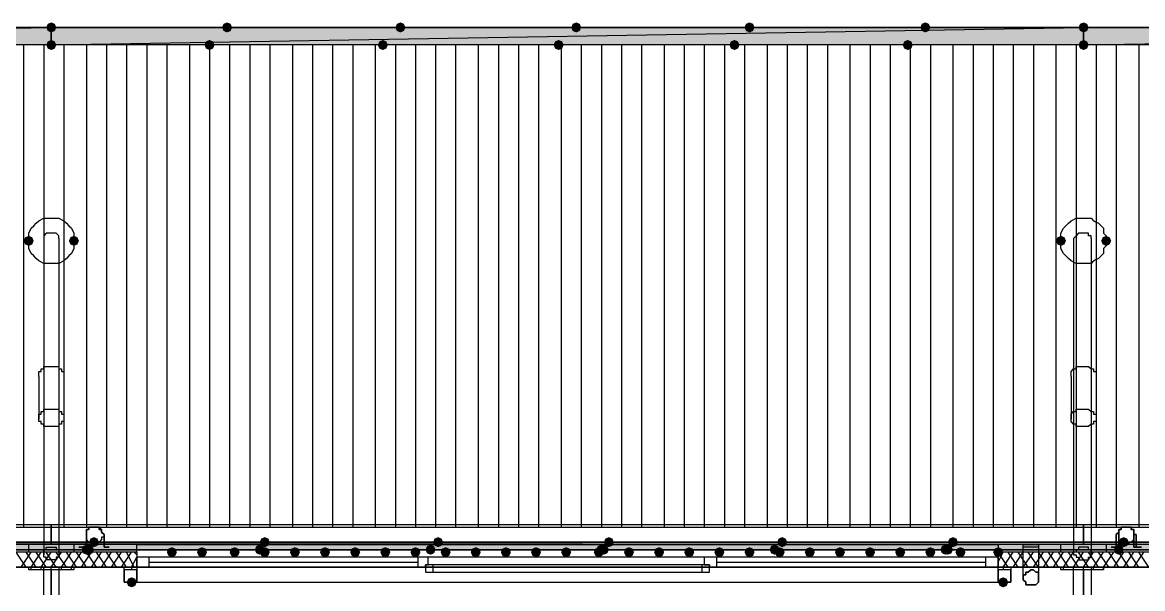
# Model space of a CAD drawing. Header units: millimetres. Extents: x 0 to 420, y 0 to 297.
# Drawn here: x 346.14 to 365.02, y 220.45 to 230 of the extents above; entities that cross this region are included whole.
import ezdxf

# ---------------------------------------------------------------- set-up
doc = ezdxf.new("R2010")
doc.units = ezdxf.units.MM
doc.layers.get('0').update_dxf_attribs({"linetype": 'CONTINUOUS'})

msp = doc.modelspace()

# ---------------------------------------------------------------- hatches: boundary and pattern name
at = {"true_color": 0x0000fe}
for points in [[(346.71, 229.912333), (346.685129, 229.852537), (346.625333, 229.827667), (346.565538, 229.852537), (346.540667, 229.912333), (346.565537, 229.972129), (346.625333, 229.997), (346.685129, 229.972129)], [(349.673333, 229.912333), (349.648462, 229.852537), (349.588667, 229.827667), (349.528871, 229.852537), (349.504, 229.912333), (349.528871, 229.972129), (349.588667, 229.997), (349.648462, 229.972129)], [(352.594333, 229.912333), (352.569462, 229.852537), (352.509667, 229.827667), (352.449871, 229.852537), (352.425, 229.912333), (352.449871, 229.972129), (352.509667, 229.997), (352.569462, 229.972129)], [(355.557667, 229.912333), (355.532796, 229.852537), (355.473, 229.827667), (355.413204, 229.852537), (355.388333, 229.912333), (355.413204, 229.972129), (355.473, 229.997), (355.532796, 229.972129)], [(358.478667, 229.912333), (358.453796, 229.852537), (358.394, 229.827667), (358.334204, 229.852537), (358.309333, 229.912333), (358.334204, 229.972129), (358.394, 229.997), (358.453796, 229.972129)], [(361.442, 229.912333), (361.417129, 229.852537), (361.357333, 229.827667), (361.297537, 229.852537), (361.272667, 229.912333), (361.297537, 229.972129), (361.357333, 229.997), (361.417129, 229.972129)], [(364.109, 229.912333), (364.084129, 229.852537), (364.024333, 229.827667), (363.964538, 229.852537), (363.939667, 229.912333), (363.964537, 229.972129), (364.024333, 229.997), (364.084129, 229.972129)], [(364.109, 229.912333), (364.084129, 229.852537), (364.024333, 229.827667), (363.964538, 229.852537), (363.939667, 229.912333), (363.964537, 229.972129), (364.024333, 229.997), (364.084129, 229.972129)], [(346.71, 229.616), (346.685129, 229.556204), (346.625333, 229.531333), (346.565538, 229.556204), (346.540667, 229.616), (346.565537, 229.675796), (346.625333, 229.700667), (346.685129, 229.675796)], [(349.377, 229.616), (349.352129, 229.556204), (349.292333, 229.531333), (349.232538, 229.556204), (349.207667, 229.616), (349.232537, 229.675796), (349.292333, 229.700667), (349.352129, 229.675796)], [(352.298, 229.616), (352.273129, 229.556204), (352.213333, 229.531333), (352.153537, 229.556204), (352.128667, 229.616), (352.153537, 229.675796), (352.213333, 229.700667), (352.273129, 229.675796)], [(355.261333, 229.616), (355.236463, 229.556204), (355.176667, 229.531333), (355.116871, 229.556204), (355.092, 229.616), (355.116871, 229.675796), (355.176667, 229.700667), (355.236462, 229.675796)], [(358.224667, 229.616), (358.199796, 229.556204), (358.14, 229.531333), (358.080204, 229.556204), (358.055333, 229.616), (358.080204, 229.675796), (358.14, 229.700667), (358.199796, 229.675796)], [(361.145667, 229.616), (361.120796, 229.556204), (361.061, 229.531333), (361.001204, 229.556204), (360.976333, 229.616), (361.001204, 229.675796), (361.061, 229.700667), (361.120796, 229.675796)], [(364.109, 229.616), (364.084129, 229.556204), (364.024333, 229.531333), (363.964538, 229.556204), (363.939667, 229.616), (363.964537, 229.675796), (364.024333, 229.700667), (364.084129, 229.675796)], [(347.429667, 221.234), (347.404796, 221.174204), (347.345, 221.149333), (347.285204, 221.174204), (347.260333, 221.234), (347.285204, 221.293796), (347.345, 221.318667), (347.404796, 221.293796)], [(350.308333, 221.234), (350.283462, 221.174204), (350.223667, 221.149333), (350.163871, 221.174204), (350.139, 221.234), (350.163871, 221.293796), (350.223667, 221.318667), (350.283462, 221.293796)], [(353.229333, 221.234), (353.204462, 221.174204), (353.144667, 221.149333), (353.084871, 221.174204), (353.06, 221.234), (353.084871, 221.293796), (353.144667, 221.318667), (353.204462, 221.293796)], [(356.108, 221.234), (356.083129, 221.174204), (356.023333, 221.149333), (355.963538, 221.174204), (355.938667, 221.234), (355.963537, 221.293796), (356.023333, 221.318667), (356.083129, 221.293796)], [(359.029, 221.234), (359.004129, 221.174204), (358.944333, 221.149333), (358.884537, 221.174204), (358.859667, 221.234), (358.884537, 221.293796), (358.944333, 221.318667), (359.004129, 221.293796)], [(361.907667, 221.234), (361.882796, 221.174204), (361.823, 221.149333), (361.763204, 221.174204), (361.738333, 221.234), (361.763204, 221.293796), (361.823, 221.318667), (361.882796, 221.293796)], [(364.786333, 221.234), (364.761462, 221.174204), (364.701667, 221.149333), (364.641871, 221.174204), (364.617, 221.234), (364.641871, 221.293796), (364.701667, 221.318667), (364.761462, 221.293796)], [(347.302667, 221.107), (347.277796, 221.047204), (347.218, 221.022333), (347.158204, 221.047204), (347.133333, 221.107), (347.158204, 221.166796), (347.218, 221.191667), (347.277796, 221.166796)], [(347.302667, 221.107), (347.277796, 221.047204), (347.218, 221.022333), (347.158204, 221.047204), (347.133333, 221.107), (347.158204, 221.166796), (347.218, 221.191667), (347.277796, 221.166796)], [(347.345, 221.107), (347.320129, 221.047204), (347.260333, 221.022333), (347.200538, 221.047204), (347.175667, 221.107), (347.200537, 221.166796), (347.260333, 221.191667), (347.320129, 221.166796)], [(350.223667, 221.107), (350.198796, 221.047204), (350.139, 221.022333), (350.079204, 221.047204), (350.054333, 221.107), (350.079204, 221.166796), (350.139, 221.191667), (350.198796, 221.166796)], [(350.223667, 221.107), (350.198796, 221.047204), (350.139, 221.022333), (350.079204, 221.047204), (350.054333, 221.107), (350.079204, 221.166796), (350.139, 221.191667), (350.198796, 221.166796)], [(350.223667, 221.107), (350.198796, 221.047204), (350.139, 221.022333), (350.079204, 221.047204), (350.054333, 221.107), (350.079204, 221.166796), (350.139, 221.191667), (350.198796, 221.166796)], [(353.102333, 221.107), (353.077462, 221.047204), (353.017667, 221.022333), (352.957871, 221.047204), (352.933, 221.107), (352.957871, 221.166796), (353.017667, 221.191667), (353.077462, 221.166796)], [(353.102333, 221.107), (353.077462, 221.047204), (353.017667, 221.022333), (352.957871, 221.047204), (352.933, 221.107), (352.957871, 221.166796), (353.017667, 221.191667), (353.077462, 221.166796)], [(353.102333, 221.107), (353.077462, 221.047204), (353.017667, 221.022333), (352.957871, 221.047204), (352.933, 221.107), (352.957871, 221.166796), (353.017667, 221.191667), (353.077462, 221.166796)], [(355.981, 221.107), (355.956129, 221.047204), (355.896333, 221.022333), (355.836537, 221.047204), (355.811667, 221.107), (355.836537, 221.166796), (355.896333, 221.191667), (355.956129, 221.166796)], [(356.023333, 221.107), (355.998462, 221.047204), (355.938667, 221.022333), (355.878871, 221.047204), (355.854, 221.107), (355.878871, 221.166796), (355.938667, 221.191667), (355.998462, 221.166796)], [(356.023333, 221.107), (355.998462, 221.047204), (355.938667, 221.022333), (355.878871, 221.047204), (355.854, 221.107), (355.878871, 221.166796), (355.938667, 221.191667), (355.998462, 221.166796)], [(358.902, 221.107), (358.877129, 221.047204), (358.817333, 221.022333), (358.757538, 221.047204), (358.732667, 221.107), (358.757537, 221.166796), (358.817333, 221.191667), (358.877129, 221.166796)], [(358.902, 221.107), (358.877129, 221.047204), (358.817333, 221.022333), (358.757538, 221.047204), (358.732667, 221.107), (358.757537, 221.166796), (358.817333, 221.191667), (358.877129, 221.166796)], [(358.902, 221.107), (358.877129, 221.047204), (358.817333, 221.022333), (358.757538, 221.047204), (358.732667, 221.107), (358.757537, 221.166796), (358.817333, 221.191667), (358.877129, 221.166796)], [(361.780667, 221.107), (361.755796, 221.047204), (361.696, 221.022333), (361.636204, 221.047204), (361.611333, 221.107), (361.636204, 221.166796), (361.696, 221.191667), (361.755796, 221.166796)], [(361.780667, 221.107), (361.755796, 221.047204), (361.696, 221.022333), (361.636204, 221.047204), (361.611333, 221.107), (361.636204, 221.166796), (361.696, 221.191667), (361.755796, 221.166796)], [(361.823, 221.107), (361.798129, 221.047204), (361.738333, 221.022333), (361.678537, 221.047204), (361.653667, 221.107), (361.678537, 221.166796), (361.738333, 221.191667), (361.798129, 221.166796)], [(364.701667, 221.107), (364.676796, 221.047204), (364.617, 221.022333), (364.557204, 221.047204), (364.532333, 221.107), (364.557204, 221.166796), (364.617, 221.191667), (364.676796, 221.166796)], [(364.701667, 221.107), (364.676796, 221.047204), (364.617, 221.022333), (364.557204, 221.047204), (364.532333, 221.107), (364.557204, 221.166796), (364.617, 221.191667), (364.676796, 221.166796)], [(364.701667, 221.107), (364.676796, 221.047204), (364.617, 221.022333), (364.557204, 221.047204), (364.532333, 221.107), (364.557204, 221.166796), (364.617, 221.191667), (364.676796, 221.166796)]]:
    msp.add_hatch(color=0, dxfattribs=at).paths.add_polyline_path(points, flags=0)
at = {"true_color": 0x000007}
h = msp.add_hatch(color=0, dxfattribs=at)
h.paths.add_polyline_path([(346.625333, 229.616), (329.226333, 229.616), (346.625333, 229.912333)], flags=0)
h.paths.add_polyline_path([(329.226333, 229.616), (346.625333, 229.912333), (329.226333, 229.912333)], flags=0)
h = msp.add_hatch(color=0, dxfattribs=at)
h.paths.add_polyline_path([(364.024333, 229.616), (346.625333, 229.616), (364.024333, 229.912333)], flags=0)
h.paths.add_polyline_path([(346.625333, 229.616), (364.024333, 229.912333), (346.625333, 229.912333)], flags=0)
h = msp.add_hatch(color=0, dxfattribs=at)
h.paths.add_polyline_path([(381.973667, 229.616), (364.024333, 229.616), (381.973667, 229.912333)], flags=0)
h.paths.add_polyline_path([(364.024333, 229.616), (381.973667, 229.912333), (364.024333, 229.912333)], flags=0)
for points in [[(346.329, 226.314), (346.304129, 226.254204), (346.244333, 226.229333), (346.184537, 226.254204), (346.159667, 226.314), (346.184537, 226.373796), (346.244333, 226.398667), (346.304129, 226.373796)], [(347.091, 226.314), (347.066129, 226.254204), (347.006333, 226.229333), (346.946537, 226.254204), (346.921667, 226.314), (346.946537, 226.373796), (347.006333, 226.398667), (347.066129, 226.373796)], [(363.728, 226.314), (363.703129, 226.254204), (363.643333, 226.229333), (363.583538, 226.254204), (363.558667, 226.314), (363.583537, 226.373796), (363.643333, 226.398667), (363.703129, 226.373796)], [(364.49, 226.314), (364.465129, 226.254204), (364.405333, 226.229333), (364.345537, 226.254204), (364.320667, 226.314), (364.345537, 226.373796), (364.405333, 226.398667), (364.465129, 226.373796)], [(348.742, 221.064667), (348.717129, 221.004871), (348.657333, 220.98), (348.597538, 221.004871), (348.572667, 221.064667), (348.597537, 221.124462), (348.657333, 221.149333), (348.717129, 221.124463)], [(349.25, 221.064667), (349.225129, 221.004871), (349.165333, 220.98), (349.105537, 221.004871), (349.080667, 221.064667), (349.105537, 221.124462), (349.165333, 221.149333), (349.225129, 221.124463)], [(349.800333, 221.064667), (349.775463, 221.004871), (349.715667, 220.98), (349.655871, 221.004871), (349.631, 221.064667), (349.655871, 221.124462), (349.715667, 221.149333), (349.775462, 221.124463)], [(350.308333, 221.064667), (350.283462, 221.004871), (350.223667, 220.98), (350.163871, 221.004871), (350.139, 221.064667), (350.163871, 221.124462), (350.223667, 221.149333), (350.283462, 221.124463)], [(350.816333, 221.064667), (350.791462, 221.004871), (350.731667, 220.98), (350.671871, 221.004871), (350.647, 221.064667), (350.671871, 221.124462), (350.731667, 221.149333), (350.791462, 221.124463)], [(351.324333, 221.064667), (351.299462, 221.004871), (351.239667, 220.98), (351.179871, 221.004871), (351.155, 221.064667), (351.179871, 221.124462), (351.239667, 221.149333), (351.299462, 221.124463)], [(351.832333, 221.064667), (351.807462, 221.004871), (351.747667, 220.98), (351.687871, 221.004871), (351.663, 221.064667), (351.687871, 221.124462), (351.747667, 221.149333), (351.807462, 221.124463)], [(352.340333, 221.064667), (352.315462, 221.004871), (352.255667, 220.98), (352.195871, 221.004871), (352.171, 221.064667), (352.195871, 221.124462), (352.255667, 221.149333), (352.315462, 221.124463)], [(352.848333, 221.064667), (352.823463, 221.004871), (352.763667, 220.98), (352.703871, 221.004871), (352.679, 221.064667), (352.703871, 221.124462), (352.763667, 221.149333), (352.823462, 221.124463)], [(353.356333, 221.064667), (353.331462, 221.004871), (353.271667, 220.98), (353.211871, 221.004871), (353.187, 221.064667), (353.211871, 221.124462), (353.271667, 221.149333), (353.331462, 221.124463)], [(353.864333, 221.064667), (353.839462, 221.004871), (353.779667, 220.98), (353.719871, 221.004871), (353.695, 221.064667), (353.719871, 221.124462), (353.779667, 221.149333), (353.839462, 221.124463)], [(354.372333, 221.064667), (354.347462, 221.004871), (354.287667, 220.98), (354.227871, 221.004871), (354.203, 221.064667), (354.227871, 221.124462), (354.287667, 221.149333), (354.347462, 221.124463)], [(354.880333, 221.064667), (354.855462, 221.004871), (354.795667, 220.98), (354.735871, 221.004871), (354.711, 221.064667), (354.735871, 221.124462), (354.795667, 221.149333), (354.855462, 221.124463)], [(355.388333, 221.064667), (355.363462, 221.004871), (355.303667, 220.98), (355.243871, 221.004871), (355.219, 221.064667), (355.243871, 221.124462), (355.303667, 221.149333), (355.363462, 221.124463)], [(355.938667, 221.064667), (355.913796, 221.004871), (355.854, 220.98), (355.794204, 221.004871), (355.769333, 221.064667), (355.794204, 221.124462), (355.854, 221.149333), (355.913796, 221.124463)], [(356.446667, 221.064667), (356.421796, 221.004871), (356.362, 220.98), (356.302204, 221.004871), (356.277333, 221.064667), (356.302204, 221.124462), (356.362, 221.149333), (356.421796, 221.124463)], [(356.954667, 221.064667), (356.929796, 221.004871), (356.87, 220.98), (356.810204, 221.004871), (356.785333, 221.064667), (356.810204, 221.124462), (356.87, 221.149333), (356.929796, 221.124463)], [(357.462667, 221.064667), (357.437796, 221.004871), (357.378, 220.98), (357.318204, 221.004871), (357.293333, 221.064667), (357.318204, 221.124462), (357.378, 221.149333), (357.437796, 221.124463)], [(357.970667, 221.064667), (357.945796, 221.004871), (357.886, 220.98), (357.826204, 221.004871), (357.801333, 221.064667), (357.826204, 221.124462), (357.886, 221.149333), (357.945796, 221.124463)], [(358.478667, 221.064667), (358.453796, 221.004871), (358.394, 220.98), (358.334204, 221.004871), (358.309333, 221.064667), (358.334204, 221.124462), (358.394, 221.149333), (358.453796, 221.124463)], [(358.986667, 221.064667), (358.961796, 221.004871), (358.902, 220.98), (358.842204, 221.004871), (358.817333, 221.064667), (358.842204, 221.124462), (358.902, 221.149333), (358.961796, 221.124463)], [(359.494667, 221.064667), (359.469796, 221.004871), (359.41, 220.98), (359.350204, 221.004871), (359.325333, 221.064667), (359.350204, 221.124462), (359.41, 221.149333), (359.469796, 221.124463)], [(360.002667, 221.064667), (359.977796, 221.004871), (359.918, 220.98), (359.858204, 221.004871), (359.833333, 221.064667), (359.858204, 221.124462), (359.918, 221.149333), (359.977796, 221.124463)], [(360.510667, 221.064667), (360.485796, 221.004871), (360.426, 220.98), (360.366204, 221.004871), (360.341333, 221.064667), (360.366204, 221.124462), (360.426, 221.149333), (360.485796, 221.124463)], [(361.018667, 221.064667), (360.993796, 221.004871), (360.934, 220.98), (360.874204, 221.004871), (360.849333, 221.064667), (360.874204, 221.124462), (360.934, 221.149333), (360.993796, 221.124463)], [(361.526667, 221.064667), (361.501796, 221.004871), (361.442, 220.98), (361.382204, 221.004871), (361.357333, 221.064667), (361.382204, 221.124462), (361.442, 221.149333), (361.501796, 221.124463)], [(362.034667, 221.064667), (362.009796, 221.004871), (361.95, 220.98), (361.890204, 221.004871), (361.865333, 221.064667), (361.890204, 221.124462), (361.95, 221.149333), (362.009796, 221.124463)], [(362.669667, 221.064667), (362.644796, 221.004871), (362.585, 220.98), (362.525204, 221.004871), (362.500333, 221.064667), (362.525204, 221.124462), (362.585, 221.149333), (362.644796, 221.124463)], [(348.064667, 220.556667), (348.039796, 220.496871), (347.98, 220.472), (347.920204, 220.496871), (347.895333, 220.556667), (347.920204, 220.616462), (347.98, 220.641333), (348.039796, 220.616463)], [(362.754333, 220.556667), (362.729462, 220.496871), (362.669667, 220.472), (362.609871, 220.496871), (362.585, 220.556667), (362.609871, 220.616462), (362.669667, 220.641333), (362.729462, 220.616463)]]:
    msp.add_hatch(color=0, dxfattribs=at).paths.add_polyline_path(points, flags=0)
h = msp.add_hatch(color=0, dxfattribs=at)
h.paths.add_polyline_path([(119.972667, 221.234), (381.973667, 221.234), (119.972667, 221.107)], flags=0)
h.paths.add_polyline_path([(381.973667, 221.234), (119.972667, 221.107), (381.973667, 221.107)], flags=0)

# ---------------------------------------------------------------- linework, layer by layer
at = {"color": 0, "true_color": 0x000007}
for points in [[(364.024333, 229.912333), (364.024333, 229.616), (346.625333, 229.616), (346.625333, 229.912333), (346.625333, 229.616), (329.226333, 229.616), (329.226333, 229.912333), (311.869667, 229.912333), (311.869667, 229.616), (329.226333, 229.616), (329.226333, 229.912333), (346.625333, 229.912333)], [(346.625333, 229.616), (329.226333, 229.616), (346.625333, 229.912333)], [(329.226333, 229.616), (346.625333, 229.912333), (329.226333, 229.912333)], [(364.024333, 229.616), (346.625333, 229.616), (364.024333, 229.912333)], [(346.625333, 229.616), (364.024333, 229.912333), (346.625333, 229.912333)], [(358.182333, 229.912333), (353.610333, 229.912333)], [(381.973667, 229.616), (364.024333, 229.616), (381.973667, 229.912333)], [(364.024333, 229.616), (381.973667, 229.912333), (364.024333, 229.912333)], [(382.27, 229.616), (382.27, 221.107), (381.973667, 221.107), (381.973667, 229.616), (364.024333, 229.616), (364.024333, 229.912333), (382.27, 229.912333)], [(381.973667, 229.065667), (381.973667, 229.616), (119.972667, 229.616), (119.972667, 229.065667), (119.972667, 222.080667), (119.972667, 221.488), (381.973667, 221.488), (381.973667, 222.080667)], [(346.71, 225.933), (346.625333, 225.933), (346.540667, 225.933), (346.498333, 225.933), (346.413667, 225.975333), (346.371333, 226.017667), (346.329, 226.06), (346.286667, 226.102333), (346.244333, 226.187), (346.244333, 226.229333), (346.244333, 226.314), (346.244333, 226.398667), (346.244333, 226.441), (346.286667, 226.525667), (346.329, 226.568), (346.371333, 226.610333), (346.413667, 226.652667), (346.498333, 226.695), (346.540667, 226.695), (346.625333, 226.695), (346.71, 226.695), (346.752333, 226.695), (346.837, 226.652667), (346.879333, 226.610333), (346.921667, 226.568), (346.964, 226.525667), (347.006333, 226.441), (347.006333, 226.398667), (347.006333, 226.314), (347.006333, 226.229333), (347.006333, 226.187), (346.964, 226.102333), (346.921667, 226.06), (346.879333, 226.017667), (346.837, 225.975333), (346.752333, 225.933)], [(364.066667, 225.933), (364.024333, 225.933), (363.939667, 225.933), (363.897333, 225.933), (363.812667, 225.975333), (363.770333, 226.017667), (363.728, 226.06), (363.685667, 226.102333), (363.643333, 226.187), (363.643333, 226.229333), (363.643333, 226.314), (363.643333, 226.398667), (363.643333, 226.441), (363.685667, 226.525667), (363.728, 226.568), (363.770333, 226.610333), (363.812667, 226.652667), (363.897333, 226.695), (363.939667, 226.695), (364.024333, 226.695), (364.066667, 226.695), (364.151333, 226.695), (364.193667, 226.652667), (364.278333, 226.610333), (364.320667, 226.568), (364.363, 226.525667), (364.363, 226.441), (364.405333, 226.398667), (364.405333, 226.314), (364.405333, 226.229333), (364.363, 226.187), (364.363, 226.102333), (364.320667, 226.06), (364.278333, 226.017667), (364.193667, 225.975333), (364.151333, 225.933)], [(346.667667, 223.181333), (346.625333, 223.181333), (346.583, 223.181333), (346.540667, 223.181333), (346.498333, 223.181333), (346.498333, 223.223667), (346.456, 223.223667), (346.456, 223.266), (346.413667, 223.266), (346.413667, 223.308333), (346.413667, 223.350667), (346.413667, 223.393), (346.456, 223.393), (346.456, 223.435333), (346.498333, 223.435333), (346.498333, 223.477667), (346.540667, 223.477667), (346.583, 223.477667), (346.625333, 223.477667), (346.667667, 223.477667), (346.71, 223.477667), (346.752333, 223.477667), (346.752333, 223.435333), (346.794667, 223.435333), (346.794667, 223.393), (346.837, 223.393), (346.837, 223.350667), (346.837, 223.308333), (346.837, 223.266), (346.794667, 223.266), (346.794667, 223.223667), (346.752333, 223.223667), (346.752333, 223.181333), (346.71, 223.181333)], [(364.066667, 223.181333), (364.024333, 223.181333), (363.982, 223.181333), (363.939667, 223.181333), (363.897333, 223.181333), (363.897333, 223.223667), (363.855, 223.223667), (363.812667, 223.266), (363.812667, 223.308333), (363.812667, 223.350667), (363.812667, 223.393), (363.855, 223.435333), (363.897333, 223.435333), (363.897333, 223.477667), (363.939667, 223.477667), (363.982, 223.477667), (364.024333, 223.477667), (364.066667, 223.477667), (364.109, 223.477667), (364.151333, 223.435333), (364.193667, 223.435333), (364.193667, 223.393), (364.236, 223.393), (364.236, 223.350667), (364.236, 223.308333), (364.236, 223.266), (364.193667, 223.266), (364.193667, 223.223667), (364.151333, 223.223667), (364.109, 223.181333)], [(346.625333, 221.191667), (329.226333, 221.191667), (329.226333, 221.530333), (346.625333, 221.530333)], [(364.024333, 221.191667), (346.625333, 221.191667), (346.625333, 221.530333), (364.024333, 221.530333)], [(347.091, 221.149333), (347.218, 221.149333), (347.218, 221.361), (347.218, 221.403333), (347.218, 221.445667), (347.260333, 221.445667), (347.260333, 221.488), (347.302667, 221.488), (347.345, 221.488), (347.387333, 221.488), (347.429667, 221.488), (347.472, 221.445667), (347.472, 221.403333), (347.514333, 221.361), (347.514333, 221.149333), (347.599, 221.149333), (347.514333, 221.149333), (347.514333, 221.361), (347.472, 221.403333), (347.472, 221.445667), (347.429667, 221.445667), (347.429667, 221.488), (347.387333, 221.488), (347.345, 221.488), (347.302667, 221.488), (347.260333, 221.488), (347.260333, 221.445667), (347.218, 221.445667), (347.218, 221.403333), (347.218, 221.361), (347.218, 221.149333), (347.091, 221.149333), (347.218, 221.149333), (347.218, 221.361), (347.218, 221.403333), (347.218, 221.445667), (347.260333, 221.445667), (347.260333, 221.488), (347.302667, 221.488), (347.345, 221.488), (347.387333, 221.488), (347.429667, 221.488), (347.472, 221.445667), (347.472, 221.403333), (347.514333, 221.361), (347.514333, 221.149333), (347.599, 221.149333), (347.514333, 221.149333), (347.514333, 221.361), (347.472, 221.403333), (347.472, 221.445667), (347.429667, 221.445667), (347.429667, 221.488), (347.387333, 221.488), (347.345, 221.488), (347.302667, 221.488), (347.260333, 221.488), (347.260333, 221.445667), (347.218, 221.445667), (347.218, 221.403333), (347.218, 221.361), (347.218, 221.149333), (347.091, 221.149333), (347.218, 221.149333), (347.218, 221.361), (347.218, 221.403333), (347.218, 221.445667), (347.260333, 221.445667), (347.260333, 221.488), (347.302667, 221.488), (347.345, 221.488), (347.387333, 221.488), (347.429667, 221.488), (347.429667, 221.445667), (347.472, 221.445667), (347.472, 221.403333), (347.514333, 221.361), (347.514333, 221.149333), (347.599, 221.149333), (347.514333, 221.149333), (347.514333, 221.361), (347.472, 221.403333), (347.472, 221.445667), (347.429667, 221.488), (347.387333, 221.488), (347.345, 221.488), (347.302667, 221.488), (347.260333, 221.488), (347.260333, 221.445667), (347.218, 221.445667), (347.218, 221.403333), (347.218, 221.361), (347.218, 221.149333)], [(347.514333, 221.361), (347.514333, 221.318667), (347.472, 221.318667), (347.472, 221.276333), (347.429667, 221.234), (347.387333, 221.191667), (347.345, 221.191667), (347.302667, 221.191667), (347.302667, 221.234), (347.260333, 221.234), (347.218, 221.276333), (347.218, 221.318667), (347.218, 221.361), (347.218, 221.403333), (347.218, 221.445667), (347.260333, 221.445667), (347.260333, 221.488), (347.302667, 221.488), (347.345, 221.488), (347.387333, 221.488), (347.429667, 221.488), (347.429667, 221.445667), (347.472, 221.445667), (347.472, 221.403333)], [(347.218, 221.361), (347.218, 221.403333), (347.218, 221.445667), (347.260333, 221.445667), (347.260333, 221.488), (347.302667, 221.488), (347.345, 221.488), (347.387333, 221.488), (347.429667, 221.488), (347.429667, 221.445667), (347.472, 221.445667), (347.472, 221.403333), (347.514333, 221.361), (347.514333, 221.318667), (347.472, 221.318667), (347.472, 221.276333), (347.429667, 221.234), (347.387333, 221.191667), (347.345, 221.191667), (347.302667, 221.191667), (347.302667, 221.234), (347.260333, 221.234), (347.218, 221.276333), (347.218, 221.318667)], [(381.973667, 221.191667), (364.024333, 221.191667), (364.024333, 221.530333), (381.973667, 221.530333)], [(364.49, 221.149333), (364.574667, 221.149333), (364.574667, 221.361), (364.617, 221.403333), (364.617, 221.445667), (364.659333, 221.445667), (364.659333, 221.488), (364.701667, 221.488), (364.744, 221.488), (364.786333, 221.488), (364.828667, 221.488), (364.828667, 221.445667), (364.871, 221.445667), (364.871, 221.403333), (364.871, 221.361), (364.913333, 221.361), (364.913333, 221.149333), (364.998, 221.149333), (364.871, 221.149333), (364.871, 221.361), (364.871, 221.403333), (364.871, 221.445667), (364.828667, 221.445667), (364.828667, 221.488), (364.786333, 221.488), (364.744, 221.488), (364.701667, 221.488), (364.659333, 221.488), (364.659333, 221.445667), (364.617, 221.445667), (364.617, 221.403333), (364.617, 221.361), (364.617, 221.149333), (364.49, 221.149333), (364.574667, 221.149333), (364.574667, 221.361), (364.617, 221.403333), (364.617, 221.445667), (364.659333, 221.445667), (364.659333, 221.488), (364.701667, 221.488), (364.744, 221.488), (364.786333, 221.488), (364.828667, 221.488), (364.828667, 221.445667), (364.871, 221.445667), (364.871, 221.403333), (364.871, 221.361), (364.913333, 221.361), (364.913333, 221.149333), (364.998, 221.149333), (364.871, 221.149333), (364.871, 221.361), (364.871, 221.403333), (364.871, 221.445667), (364.828667, 221.445667), (364.828667, 221.488), (364.786333, 221.488), (364.744, 221.488), (364.701667, 221.488), (364.659333, 221.488), (364.659333, 221.445667), (364.617, 221.445667), (364.617, 221.403333), (364.617, 221.361), (364.617, 221.149333), (364.49, 221.149333), (364.617, 221.149333), (364.617, 221.361), (364.617, 221.403333), (364.617, 221.445667), (364.659333, 221.445667), (364.659333, 221.488), (364.701667, 221.488), (364.744, 221.488), (364.786333, 221.488), (364.828667, 221.488), (364.828667, 221.445667), (364.871, 221.445667), (364.871, 221.403333), (364.871, 221.361), (364.871, 221.149333), (364.998, 221.149333), (364.913333, 221.149333), (364.913333, 221.361), (364.871, 221.361), (364.871, 221.403333), (364.871, 221.445667), (364.828667, 221.445667), (364.828667, 221.488), (364.786333, 221.488), (364.744, 221.488), (364.701667, 221.488), (364.659333, 221.488), (364.659333, 221.445667), (364.617, 221.445667), (364.617, 221.403333), (364.574667, 221.361), (364.574667, 221.149333)], [(364.871, 221.361), (364.871, 221.318667), (364.871, 221.276333), (364.828667, 221.234), (364.786333, 221.234), (364.786333, 221.191667), (364.744, 221.191667), (364.701667, 221.191667), (364.701667, 221.234), (364.659333, 221.234), (364.617, 221.276333), (364.617, 221.318667), (364.617, 221.361), (364.617, 221.403333), (364.617, 221.445667), (364.659333, 221.445667), (364.659333, 221.488), (364.701667, 221.488), (364.744, 221.488), (364.786333, 221.488), (364.828667, 221.488), (364.828667, 221.445667), (364.871, 221.445667), (364.871, 221.403333)], [(364.617, 221.361), (364.617, 221.403333), (364.617, 221.445667), (364.659333, 221.445667), (364.659333, 221.488), (364.701667, 221.488), (364.744, 221.488), (364.786333, 221.488), (364.828667, 221.488), (364.828667, 221.445667), (364.871, 221.445667), (364.871, 221.403333), (364.871, 221.361), (364.871, 221.318667), (364.871, 221.276333), (364.828667, 221.234), (364.786333, 221.234), (364.786333, 221.191667), (364.744, 221.191667), (364.701667, 221.191667), (364.701667, 221.234), (364.659333, 221.234), (364.617, 221.276333), (364.617, 221.318667)], [(119.972667, 221.234), (381.973667, 221.234), (119.972667, 221.107)], [(381.973667, 221.234), (119.972667, 221.107), (381.973667, 221.107)], [(119.972667, 221.234), (119.972667, 221.107), (381.973667, 221.107), (381.973667, 221.234)], [(346.667667, 220.937667), (346.625333, 220.937667), (346.583, 220.937667), (346.540667, 220.937667), (346.540667, 220.98), (346.498333, 220.98), (346.498333, 221.022333), (346.498333, 221.064667), (346.498333, 221.107), (346.540667, 221.107), (346.540667, 221.149333), (346.583, 221.149333), (346.625333, 221.149333), (346.667667, 221.149333), (346.71, 221.149333), (346.71, 221.107), (346.752333, 221.107), (346.752333, 221.064667), (346.752333, 221.022333), (346.752333, 220.98), (346.71, 220.98), (346.71, 220.937667)], [(363.008333, 221.191667), (363.050667, 221.191667), (363.093, 221.191667), (363.135333, 221.191667), (363.177667, 221.191667), (363.22, 221.191667), (363.262333, 221.191667), (363.262333, 221.149333), (363.22, 221.149333), (363.177667, 221.149333), (363.135333, 221.149333), (363.093, 221.149333), (363.050667, 221.149333), (363.008333, 221.149333)], [(364.024333, 220.937667), (364.066667, 220.937667), (364.109, 220.937667), (364.109, 220.98), (364.151333, 220.98), (364.151333, 221.022333), (364.151333, 221.064667), (364.151333, 221.107), (364.109, 221.107), (364.109, 221.149333), (364.066667, 221.149333), (364.024333, 221.149333), (363.982, 221.149333), (363.939667, 221.149333), (363.939667, 221.107), (363.897333, 221.107), (363.897333, 221.064667), (363.855, 221.064667), (363.855, 221.022333), (363.897333, 221.022333), (363.897333, 220.98), (363.939667, 220.98), (363.939667, 220.937667), (363.982, 220.937667)], [(348.064667, 220.810667), (348.064667, 220.98)], [(362.585, 220.810667), (362.585, 220.98)], [(393.361333, 220.810667), (259.291667, 220.810667), (259.291667, 189.780333), (242.612333, 189.780333), (242.612333, 220.810667), (108.585, 220.810667), (108.585, 104.14), (242.654667, 104.14), (242.654667, 135.128), (259.291667, 135.128), (259.291667, 104.14), (393.361333, 104.14)], [(347.006333, 220.048667), (346.244333, 220.048667), (346.244333, 220.091), (346.625333, 220.091), (346.625333, 220.768333), (346.244333, 220.768333), (346.244333, 220.810667), (347.006333, 220.810667), (347.006333, 220.768333), (346.625333, 220.768333), (346.625333, 220.091), (347.006333, 220.091)], [(347.853, 220.810667), (348.064667, 220.810667), (348.064667, 220.556667), (347.853, 220.556667)], [(347.853, 220.768333), (347.853, 220.556667), (348.064667, 220.556667), (348.064667, 220.768333)], [(352.933, 220.726), (353.06, 220.726), (353.06, 220.853), (352.933, 220.853)], [(357.716667, 220.853), (357.589667, 220.853), (357.589667, 220.726), (357.716667, 220.726)], [(362.585, 220.810667), (362.796667, 220.810667), (362.796667, 220.556667), (362.585, 220.556667)], [(362.585, 220.768333), (362.585, 220.556667), (362.796667, 220.556667), (362.796667, 220.768333)], [(363.008333, 220.641333), (363.008333, 220.599), (363.050667, 220.556667), (363.050667, 220.514333), (363.093, 220.514333), (363.135333, 220.514333), (363.177667, 220.514333), (363.22, 220.514333), (363.262333, 220.556667), (363.262333, 220.599), (363.262333, 220.641333), (363.262333, 220.683667), (363.262333, 220.726), (363.22, 220.726), (363.177667, 220.768333), (363.135333, 220.768333), (363.093, 220.726), (363.050667, 220.726), (363.050667, 220.683667), (363.008333, 220.683667), (363.008333, 220.641333), (363.008333, 220.683667), (363.050667, 220.683667), (363.050667, 220.726), (363.093, 220.726), (363.135333, 220.768333), (363.177667, 220.768333), (363.22, 220.726), (363.262333, 220.726), (363.262333, 220.683667), (363.262333, 220.641333), (363.262333, 220.599), (363.262333, 220.556667), (363.22, 220.514333), (363.177667, 220.514333), (363.135333, 220.514333), (363.093, 220.514333), (363.050667, 220.514333), (363.050667, 220.556667), (363.008333, 220.599)], [(363.262333, 220.641333), (363.262333, 220.599), (363.262333, 220.556667), (363.22, 220.514333), (363.177667, 220.514333), (363.135333, 220.514333), (363.093, 220.514333), (363.050667, 220.514333), (363.050667, 220.556667), (363.008333, 220.599), (363.008333, 220.641333), (363.008333, 220.683667), (363.050667, 220.683667), (363.050667, 220.726), (363.093, 220.726), (363.135333, 220.768333), (363.177667, 220.768333), (363.22, 220.726), (363.262333, 220.726), (363.262333, 220.683667)], [(364.363, 220.048667), (363.643333, 220.048667), (363.643333, 220.091), (364.024333, 220.091), (364.024333, 220.768333), (363.643333, 220.768333), (363.643333, 220.810667), (364.363, 220.810667), (364.363, 220.768333), (364.024333, 220.768333), (364.024333, 220.091), (364.363, 220.091)]]:
    msp.add_lwpolyline(points, close=True, dxfattribs=at)
for points in [[(346.625333, 229.912333), (329.226333, 229.912333)], [(364.024333, 229.912333), (346.625333, 229.912333)], [(353.610333, 229.912333), (358.182333, 229.912333)], [(381.973667, 229.912333), (364.024333, 229.912333)], [(346.244333, 226.314), (346.244333, 226.398667), (346.244333, 226.441), (346.286667, 226.525667), (346.329, 226.568), (346.371333, 226.610333), (346.413667, 226.652667), (346.498333, 226.695), (346.540667, 226.695), (346.625333, 226.695), (346.71, 226.695), (346.752333, 226.695), (346.837, 226.652667), (346.879333, 226.610333), (346.921667, 226.568), (346.964, 226.525667), (347.006333, 226.441), (347.006333, 226.398667), (347.006333, 226.314)], [(363.643333, 226.314), (363.643333, 226.398667), (363.643333, 226.441), (363.685667, 226.525667), (363.728, 226.568), (363.770333, 226.610333), (363.812667, 226.652667), (363.897333, 226.695), (363.939667, 226.695), (364.024333, 226.695), (364.066667, 226.695), (364.151333, 226.695), (364.193667, 226.652667), (364.278333, 226.610333), (364.320667, 226.568), (364.363, 226.525667), (364.363, 226.441), (364.405333, 226.398667), (364.405333, 226.314)], [(346.752333, 226.356333), (346.752333, 226.398667), (346.71, 226.441), (346.667667, 226.441), (346.625333, 226.441), (346.583, 226.441), (346.540667, 226.441), (346.498333, 226.398667), (346.498333, 226.356333)], [(364.151333, 226.356333), (364.151333, 226.398667), (364.109, 226.398667), (364.109, 226.441), (364.066667, 226.441), (364.024333, 226.441), (363.982, 226.441), (363.939667, 226.441), (363.897333, 226.398667), (363.855, 226.356333)], [(346.498333, 226.356333), (346.498333, 221.022333)], [(346.752333, 226.356333), (346.752333, 221.022333)], [(363.855, 226.356333), (363.855, 221.022333)], [(364.151333, 226.356333), (364.151333, 221.022333)], [(346.413667, 224.028), (346.413667, 224.070333), (346.413667, 224.112667), (346.456, 224.112667), (346.456, 224.155), (346.498333, 224.155), (346.498333, 224.197333), (346.540667, 224.197333), (346.583, 224.197333), (346.625333, 224.197333), (346.667667, 224.197333), (346.71, 224.197333), (346.752333, 224.197333), (346.752333, 224.155), (346.794667, 224.155), (346.794667, 224.112667), (346.837, 224.112667), (346.837, 224.070333), (346.837, 224.028)], [(363.812667, 224.028), (363.812667, 224.070333), (363.812667, 224.112667), (363.855, 224.155), (363.897333, 224.155), (363.897333, 224.197333), (363.939667, 224.197333), (363.982, 224.197333), (364.024333, 224.197333), (364.066667, 224.197333), (364.109, 224.197333), (364.151333, 224.155), (364.193667, 224.155), (364.193667, 224.112667), (364.236, 224.112667), (364.236, 224.070333), (364.236, 224.028)], [(346.413667, 224.028), (346.413667, 223.308333)], [(346.837, 224.028), (346.837, 223.308333)], [(363.812667, 224.028), (363.812667, 223.308333)], [(364.236, 224.028), (364.236, 223.308333)], [(119.972667, 221.107), (381.973667, 221.107), (119.972667, 221.107), (381.973667, 221.107)], [(119.972667, 221.107), (381.973667, 221.107)], [(119.972667, 221.107), (381.973667, 221.107)], [(347.006333, 221.191667), (346.964, 221.191667), (346.921667, 221.191667), (346.879333, 221.191667), (346.837, 221.191667), (346.752333, 221.191667), (346.71, 221.191667), (346.625333, 221.191667), (346.540667, 221.191667), (346.498333, 221.191667), (346.413667, 221.191667), (346.371333, 221.191667), (346.329, 221.191667), (346.286667, 221.191667), (346.244333, 221.191667)], [(347.006333, 221.191667), (347.006333, 221.064667), (346.964, 221.064667), (346.921667, 221.064667), (346.879333, 221.064667), (346.837, 221.064667), (346.752333, 221.064667), (346.71, 221.064667), (346.625333, 221.064667), (346.540667, 221.064667), (346.498333, 221.064667), (346.413667, 221.064667), (346.371333, 221.064667), (346.329, 221.064667), (346.286667, 221.064667), (346.244333, 221.064667), (346.244333, 221.191667)], [(348.064667, 221.064667), (348.064667, 221.191667), (362.585, 221.191667), (362.585, 221.064667)], [(363.008333, 220.641333), (363.008333, 221.191667)], [(363.262333, 221.191667), (363.262333, 220.641333)], [(364.405333, 221.191667), (364.363, 221.191667), (364.320667, 221.191667), (364.278333, 221.191667), (364.193667, 221.191667), (364.151333, 221.191667), (364.066667, 221.191667), (364.024333, 221.191667), (363.939667, 221.191667), (363.897333, 221.191667), (363.812667, 221.191667), (363.770333, 221.191667), (363.728, 221.191667), (363.685667, 221.191667), (363.643333, 221.191667)], [(364.405333, 221.191667), (364.405333, 221.064667), (364.363, 221.064667), (364.320667, 221.064667), (364.278333, 221.064667), (364.193667, 221.064667), (364.151333, 221.064667), (364.066667, 221.064667), (364.024333, 221.064667), (363.939667, 221.064667), (363.897333, 221.064667), (363.812667, 221.064667), (363.770333, 221.064667), (363.728, 221.064667), (363.685667, 221.064667), (363.643333, 221.064667), (363.643333, 221.191667)], [(348.064667, 221.064667), (345.186, 221.064667)], [(346.202, 220.810667), (346.032667, 221.064667)], [(346.117333, 220.810667), (346.286667, 221.064667)], [(346.371333, 220.810667), (346.202, 221.064667)], [(346.286667, 220.810667), (346.456, 221.064667)], [(346.540667, 220.810667), (346.371333, 221.064667)], [(346.456, 220.810667), (346.625333, 221.064667)], [(346.71, 220.810667), (346.540667, 221.064667)], [(346.625333, 220.810667), (346.794667, 221.064667)], [(346.879333, 220.810667), (346.71, 221.064667)], [(346.794667, 220.810667), (346.964, 221.064667)], [(347.048667, 220.810667), (346.879333, 221.064667)], [(346.964, 220.810667), (347.133333, 221.064667)], [(347.218, 220.810667), (347.048667, 221.064667)], [(347.133333, 220.810667), (347.302667, 221.064667)], [(347.387333, 220.810667), (347.218, 221.064667)], [(347.302667, 220.810667), (347.472, 221.064667)], [(347.556667, 220.810667), (347.387333, 221.064667)], [(347.472, 220.810667), (347.641333, 221.064667)], [(347.726, 220.810667), (347.556667, 221.064667)], [(347.641333, 220.810667), (347.810667, 221.064667)], [(347.895333, 220.810667), (347.726, 221.064667)], [(347.810667, 220.810667), (347.98, 221.064667)], [(348.022333, 220.810667), (347.895333, 221.064667)], [(347.98, 220.810667), (348.064667, 220.98)], [(348.064667, 221.022333), (348.022333, 221.064667)], [(348.064667, 221.064667), (348.064667, 220.98), (348.064667, 220.810667)], [(348.064667, 221.064667), (348.064667, 220.98)], [(348.064667, 220.810667), (348.276333, 220.810667), (348.276333, 220.98), (348.064667, 220.98)], [(352.806, 220.98), (348.276333, 220.98)], [(352.890667, 220.98), (352.806, 220.98), (352.806, 220.810667), (352.890667, 220.810667)], [(352.890667, 220.810667), (352.933, 220.810667), (352.933, 220.853), (352.975333, 220.853), (352.975333, 220.98), (352.890667, 220.98)], [(357.632, 220.98), (352.975333, 220.98)], [(357.759, 220.98), (357.632, 220.98), (357.632, 220.853), (357.716667, 220.853), (357.716667, 220.810667), (357.759, 220.810667)], [(357.759, 220.810667), (357.843667, 220.810667), (357.843667, 220.98), (357.759, 220.98)], [(362.373333, 220.98), (357.843667, 220.98)], [(362.585, 220.98), (362.373333, 220.98), (362.373333, 220.810667), (362.585, 220.810667)], [(362.585, 220.895333), (362.669667, 221.064667)], [(362.754333, 220.810667), (362.585, 221.064667)], [(362.585, 221.064667), (362.585, 220.98), (362.585, 220.810667)], [(362.585, 221.064667), (362.585, 220.98)], [(365.463667, 221.064667), (362.585, 221.064667)], [(362.669667, 220.810667), (362.839, 221.064667)], [(362.923667, 220.810667), (362.754333, 221.064667)], [(362.839, 220.810667), (363.008333, 221.064667)], [(363.093, 220.810667), (362.923667, 221.064667)], [(363.008333, 220.810667), (363.177667, 221.064667)], [(363.262333, 220.810667), (363.093, 221.064667)], [(363.177667, 220.810667), (363.347, 221.064667)], [(363.431667, 220.810667), (363.262333, 221.064667)], [(363.347, 220.810667), (363.516333, 221.064667)], [(363.601, 220.810667), (363.431667, 221.064667)], [(363.516333, 220.810667), (363.685667, 221.064667)], [(363.770333, 220.810667), (363.601, 221.064667)], [(363.685667, 220.810667), (363.855, 221.064667)], [(363.939667, 220.810667), (363.770333, 221.064667)], [(363.855, 220.810667), (364.024333, 221.064667)], [(364.109, 220.810667), (363.939667, 221.064667)], [(364.024333, 220.810667), (364.193667, 221.064667)], [(364.278333, 220.810667), (364.109, 221.064667)], [(364.193667, 220.810667), (364.363, 221.064667)], [(364.447667, 220.810667), (364.278333, 221.064667)], [(364.363, 220.810667), (364.532333, 221.064667)], [(364.617, 220.810667), (364.447667, 221.064667)], [(364.532333, 220.810667), (364.701667, 221.064667)], [(364.786333, 220.810667), (364.617, 221.064667)], [(364.701667, 220.810667), (364.871, 221.064667)], [(364.955667, 220.810667), (364.786333, 221.064667)], [(364.871, 220.810667), (365.040333, 221.064667)], [(365.125, 220.810667), (364.955667, 221.064667)], [(345.186, 220.810667), (348.064667, 220.810667)], [(346.286667, 220.768333), (346.286667, 220.810667)], [(346.456, 220.768333), (346.456, 220.810667)], [(346.625333, 220.048667), (346.625333, 220.810667)], [(346.794667, 220.768333), (346.794667, 220.810667)], [(346.964, 220.768333), (346.964, 220.810667)], [(347.98, 220.810667), (347.98, 220.768333)], [(355.303667, 220.810667), (348.064667, 220.810667), (348.064667, 220.683667)], [(355.303667, 220.810667), (348.064667, 220.810667), (348.064667, 220.683667)], [(348.064667, 220.810667), (362.585, 220.810667)], [(348.276333, 220.895333), (352.806, 220.895333)], [(348.276333, 220.810667), (352.806, 220.810667)], [(357.589667, 220.853), (353.06, 220.853)], [(353.06, 220.810667), (357.589667, 220.810667)], [(353.06, 220.726), (357.589667, 220.726)], [(353.06, 220.726), (357.589667, 220.726)], [(362.585, 220.683667), (362.585, 220.810667), (355.303667, 220.810667)], [(362.585, 220.683667), (362.585, 220.810667), (355.303667, 220.810667)], [(357.843667, 220.895333), (362.373333, 220.895333)], [(357.843667, 220.810667), (362.373333, 220.810667)], [(362.585, 220.810667), (362.585, 220.853)], [(362.585, 220.810667), (365.463667, 220.810667)], [(362.669667, 220.810667), (362.669667, 220.768333)], [(363.685667, 220.768333), (363.685667, 220.810667)], [(363.855, 220.768333), (363.855, 220.810667)], [(364.024333, 220.048667), (364.024333, 220.810667)], [(364.193667, 220.768333), (364.193667, 220.810667)], [(364.363, 220.768333), (364.363, 220.810667)], [(348.064667, 220.683667), (348.064667, 220.556667), (355.303667, 220.556667)], [(348.064667, 220.683667), (348.064667, 220.556667), (355.303667, 220.556667)], [(355.303667, 220.556667), (362.585, 220.556667), (362.585, 220.683667)], [(355.303667, 220.556667), (362.585, 220.556667), (362.585, 220.683667)]]:
    msp.add_lwpolyline(points, dxfattribs=at)
at = {"color": 0, "true_color": 0x0000fd}
for points in [[(346.159667, 229.616), (346.159667, 221.488)], [(346.498333, 229.616), (346.498333, 221.488)], [(346.837, 229.616), (346.837, 221.488)], [(347.218, 229.616), (347.218, 221.488)], [(347.556667, 229.616), (347.556667, 221.488)], [(347.895333, 229.616), (347.895333, 221.488)], [(348.234, 229.616), (348.234, 221.488)], [(348.572667, 229.616), (348.572667, 221.488)], [(348.953667, 229.616), (348.953667, 221.488)], [(349.292333, 229.616), (349.292333, 221.488)], [(349.631, 229.616), (349.631, 221.488)], [(349.969667, 229.616), (349.969667, 221.488)], [(350.308333, 229.616), (350.308333, 221.488)], [(350.689333, 229.616), (350.689333, 221.488)], [(351.028, 229.616), (351.028, 221.488)], [(351.366667, 229.616), (351.366667, 221.488)], [(351.705333, 229.616), (351.705333, 221.488)], [(352.086333, 229.616), (352.086333, 221.488)], [(352.425, 229.616), (352.425, 221.488)], [(352.763667, 229.616), (352.763667, 221.488)], [(353.102333, 229.616), (353.102333, 221.488)], [(353.441, 229.616), (353.441, 221.488)], [(353.822, 229.616), (353.822, 221.488)], [(354.160667, 229.616), (354.160667, 221.488)], [(354.499333, 229.616), (354.499333, 221.488)], [(354.838, 229.616), (354.838, 221.488)], [(355.219, 229.616), (355.219, 221.488)], [(355.557667, 229.616), (355.557667, 221.488)], [(355.896333, 229.616), (355.896333, 221.488)], [(356.235, 229.616), (356.235, 221.488)], [(356.573667, 229.616), (356.573667, 221.488)], [(356.954667, 229.616), (356.954667, 221.488)], [(357.293333, 229.616), (357.293333, 221.488)], [(357.632, 229.616), (357.632, 221.488)], [(357.970667, 229.616), (357.970667, 221.488)], [(358.309333, 229.616), (358.309333, 221.488)], [(358.690333, 229.616), (358.690333, 221.488)], [(359.029, 229.616), (359.029, 221.488)], [(359.367667, 229.616), (359.367667, 221.488)], [(359.706333, 229.616), (359.706333, 221.488)], [(360.087333, 229.616), (360.087333, 221.488)], [(360.426, 229.616), (360.426, 221.488)], [(360.764667, 229.616), (360.764667, 221.488)], [(361.103333, 229.616), (361.103333, 221.488)], [(361.442, 229.616), (361.442, 221.488)], [(361.823, 229.616), (361.823, 221.488)], [(362.161667, 229.616), (362.161667, 221.488)], [(362.500333, 229.616), (362.500333, 221.488)], [(362.839, 229.616), (362.839, 221.488)], [(363.177667, 229.616), (363.177667, 221.488)], [(363.558667, 229.616), (363.558667, 221.488)], [(363.897333, 229.616), (363.897333, 221.488)], [(364.236, 229.616), (364.236, 221.488)], [(364.574667, 229.616), (364.574667, 221.488)], [(364.955667, 229.616), (364.955667, 221.488)]]:
    msp.add_lwpolyline(points, dxfattribs=at)
at = {"color": 0, "true_color": 0x00002b}
for points in [[(346.498333, 220.810667), (329.395667, 220.810667), (329.395667, 186.309), (346.498333, 186.309)], [(363.855, 186.309), (363.855, 220.810667), (346.752333, 220.810667), (346.752333, 186.309)], [(364.151333, 220.810667), (364.151333, 186.309), (393.361333, 186.309), (393.361333, 220.810667)]]:
    msp.add_lwpolyline(points, close=True, dxfattribs=at)

doc.saveas('drawing.dxf')
